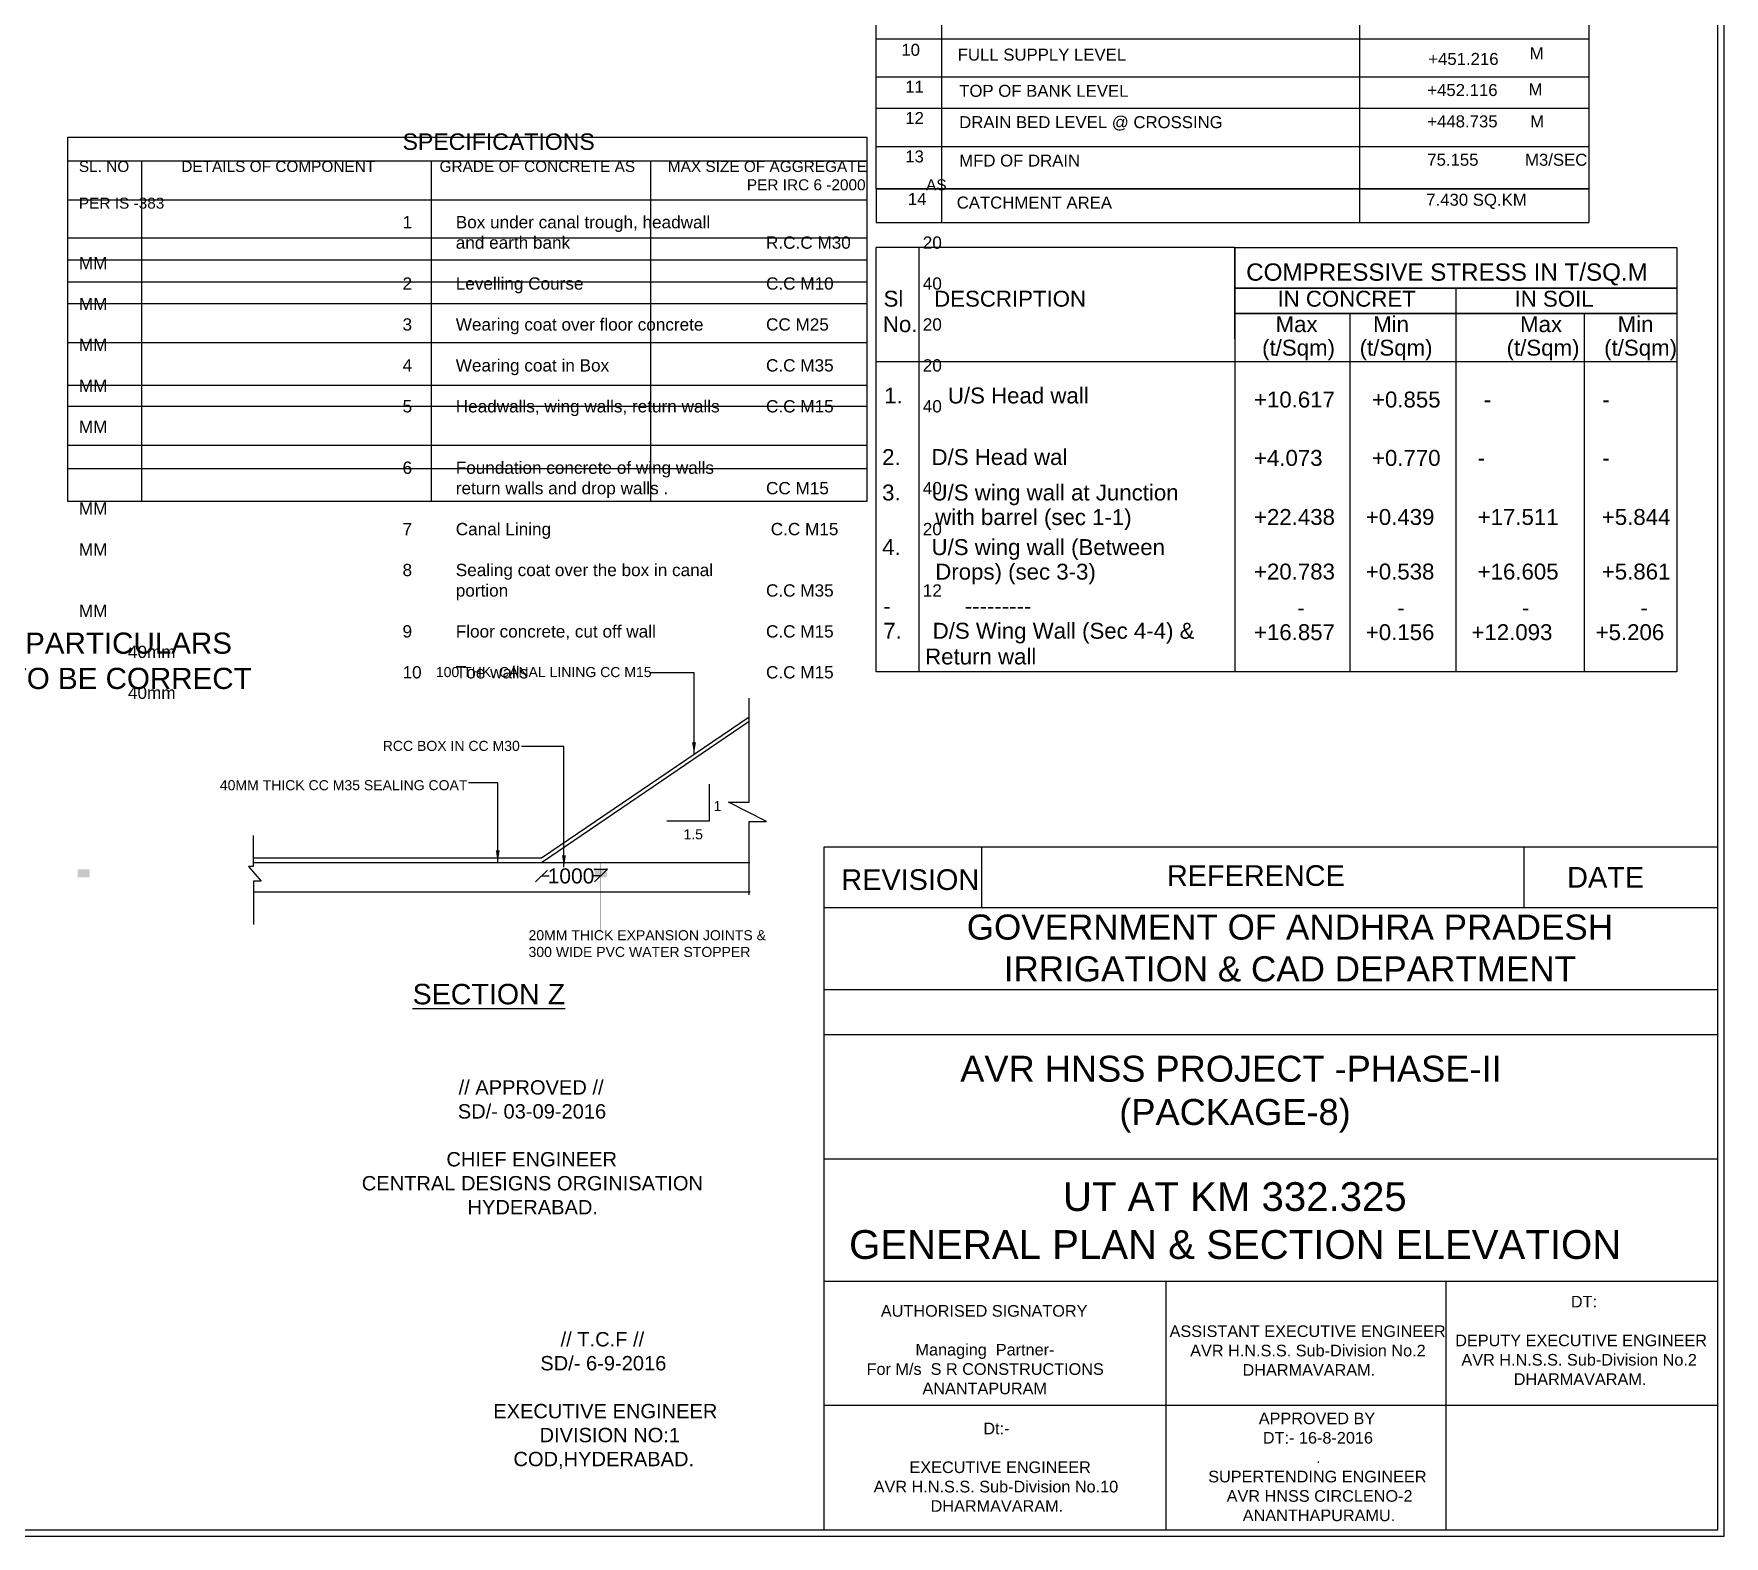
# Model space of a CAD drawing. Header units: millimetres. Extents: x 5124 to 6568637, y 2311 to 91879094.
# Drawn here: x 3719909 to 3733389, y 45930107 to 45942083 of the extents above; entities that cross this region are included whole.
import ezdxf

# ---------------------------------------------------------------- set-up
doc = ezdxf.new("R2010")
doc.units = ezdxf.units.MM
doc.header["$MEASUREMENT"] = 0
doc.linetypes.add('ACAD_ISO02W100', pattern=[15, 12, -3])
for name, color, linetype in [('DIMENSION', 7, 'Continuous'), ('DRAWING', 7, 'Continuous'), ('TEXT', 7, 'Continuous')]:
    doc.layers.add(name, color=color, linetype=linetype)
doc.styles.get("Standard").update_dxf_attribs({"font": 'arial.ttf', "height": 120})
doc.dimstyles.get("Standard").update_dxf_attribs({"dimtxt": 200, "dimasz": 110, "dimexe": 0.18, "dimexo": 0.0625, "dimgap": 0.09, "dimtad": 0, "dimtih": 1, "dimtoh": 1, "dimdec": 0, "dimzin": 0, "dimdsep": 46, "dimtxsty": 'Standard', "dimblk": 'OBLIQUE', "dimcen": 0.09, "dimse1": 1, "dimse2": 1, "dimadec": 0, "dimazin": 0, "dimtfac": 1, "dimtdec": 0, "dimtofl": 0, "dimtmove": 0, "dimatfit": 3, "dimfxl": 1, "dimtolj": 1, "dimtzin": 0, "dimarcsym": 0})
pattern_1 = [(45, (16387.47264, -17146.7997), (-0.08838834764832, 0.08838834764832), [])]
pattern_2 = [(45, (16484.17579, -17146.7997), (-0.08838834764832, 0.08838834764832), [])]

# ---------------------------------------------------------------- blocks, each defined once
blk = doc.blocks.new('_Oblique')
at = {"color": 0, "linetype": 'ByBlock', "lineweight": -2}
blk.add_line((-0.5, -0.5), (0.5, 0.5), dxfattribs=at)
blk = doc.blocks.new('*D227')
at = {"layer": 'Defpoints', "color": 0, "linetype": 'Continuous', "transparency": 16777216}
for p in [(3723958, 45935478), (3724429, 45935478), (3724429, 45935370)]:
    blk.add_point(p, dxfattribs=at)
at = {"layer": 'DIMENSION', "color": 0, "linetype": 'Continuous', "lineweight": -2, "transparency": 16777216}
for p, q in [((3723958, 45935370), (3724020, 45935370)), ((3724429, 45935370), (3724367, 45935370))]:
    blk.add_line(p, q, dxfattribs=at)
at = {"layer": 'DIMENSION', "color": 0, "linetype": 'Continuous', "lineweight": -2, "transparency": 16777216, "xscale": 95, "yscale": 95, "zscale": 95, "rotation": 180}
blk.add_blockref('_Oblique', (3723958, 45935370), dxfattribs=at)
at = {"layer": 'DIMENSION', "color": 0, "linetype": 'Continuous', "lineweight": -2, "transparency": 16777216, "xscale": 95, "yscale": 95, "zscale": 95}
blk.add_blockref('_Oblique', (3724429, 45935370), dxfattribs=at)
at = {"layer": 'DIMENSION', "color": 0, "linetype": 'Continuous', "transparency": 16777216, "insert": (3724193, 45935370), "char_height": 120, "attachment_point": 5}
blk.add_mtext('\\A1;1000', dxfattribs=at)

msp = doc.modelspace()

# ---------------------------------------------------------------- hatches: boundary and pattern name
at = {"layer": 'DRAWING', "linetype": 'Continuous'}
h = msp.add_hatch(dxfattribs=at)
h.set_pattern_fill('AR-CONC', color=256, scale=25, style=0)
h.set_pattern_definition([(50, (12262.67, -17146.8), (179.31504565, -15.68803375), [18.75, -206.25]), (355, (12262.67, -17146.8), (-34.6878334, 188.0480334), [15, -165]), (100.4514, (12277.61, -17148.1), (144.6273454, 172.3598855), [15.9350475, -175.285528]), (46.1842, (12262.67, -17096.8), (266.8102622, -41.3797536), [28.125, -309.375]), (96.6356, (12284.9, -17100.25), (233.6656764, 243.5294677), [23.902572, -262.92825]), (351.1842, (12262.67, -17096.8), (233.6654863, 243.5296502), [22.5, -247.5]), (21, (12287.67, -17109.3), (149.22676303, -100.65472267), [18.75, -206.25]), (326, (12287.67, -17109.3), (60.828833, 181.28751126), [15, -165]), (71.4514, (12300.1, -17117.69), (210.05565715, 80.6326242), [15.9350475, -175.285528]), (37.5, (12262.67, -17146.8), (3.03996383, 83.22346346), [0, -163, 0, -167.5, 0, -165.625]), (7.5, (12262.67, -17146.8), (65.76738436, 98.60292797), [0, -95.5, 0, -159.25, 0, -63.125]), (327.5, (12206.92, -17146.8), (133.45560904, -5.63871793), [0, -62.5, 0, -195, 0, -258.75]), (317.5, (12181.92, -17146.8), (145.79654234, 25.02624558), [0, -81.25, 0, -129.5, 0, -183.75])])
h.paths.add_polyline_path([(3720304, 45935423.2), (3720260.9, 45935423.2, -0.4142136), (3720258.1, 45935420.3), (3720258.1, 45935359.8), (3720304, 45935359.8)])
h.paths.add_polyline_path([(3720354.8, 45935420.3, -0.4142136), (3720351.9, 45935423.2), (3720304, 45935423.2), (3720304, 45935359.8), (3720354.8, 45935359.8)])
h.paths.add_polyline_path([(3724479.6, 45935420.3, -0.4142136), (3724476.7, 45935423.2), (3724428.8, 45935423.2), (3724428.8, 45935359.8), (3724479.6, 45935359.8)])
h.paths.add_polyline_path([(3724428.8, 45935423.2), (3724385.7, 45935423.2, -0.4142136), (3724382.9, 45935420.3), (3724382.9, 45935359.8), (3724428.8, 45935359.8)])
h = msp.add_hatch(dxfattribs=at)
h.set_pattern_fill('ANSI31', color=256, style=0)
h.set_pattern_definition(pattern_1)
h.paths.add_polyline_path([(3724382.9, 45935420.3), (3724382.9, 45935423.2), (3724385.7, 45935423.2, 1), (3724380, 45935423.2, 0.4142136)])
h = msp.add_hatch(color=256, dxfattribs=at)
h.paths.add_polyline_path([(3724382.9, 45935420.3), (3724382.9, 45935423.2), (3724385.7, 45935423.2, 1), (3724380, 45935423.2, 0.4142136)])
h.paths.add_polyline_path([(3724382.9, 45935420.3, 0.4142136), (3724385.7, 45935423.2), (3724382.9, 45935423.2)], flags=17)
h = msp.add_hatch(dxfattribs=at)
h.set_pattern_fill('ANSI31', color=256, style=0)
h.set_pattern_definition(pattern_1)
h.paths.add_polyline_path([(3724385.7, 45935423.2), (3724382.9, 45935423.2), (3724382.9, 45935420.3, 0.4142136)])
h = msp.add_hatch(dxfattribs=at)
h.set_pattern_fill('ANSI31', color=256, style=0)
h.set_pattern_definition(pattern_2)
h.paths.add_polyline_path([(3724479.6, 45935423.2), (3724482.4, 45935423.2, 1), (3724476.7, 45935423.2, 0.4142136), (3724479.6, 45935420.3)])
h = msp.add_hatch(color=256, dxfattribs=at)
h.paths.add_polyline_path([(3724479.6, 45935423.2), (3724482.4, 45935423.2, 1), (3724476.7, 45935423.2, 0.4142136), (3724479.6, 45935420.3)])
h.paths.add_polyline_path([(3724482.4, 45935423.2), (3724479.6, 45935423.2), (3724479.6, 45935420.3, 0.4142136)], flags=17)
h = msp.add_hatch(dxfattribs=at)
h.set_pattern_fill('ANSI31', color=256, style=0)
h.set_pattern_definition(pattern_2)
h.paths.add_polyline_path([(3724482.4, 45935423.2), (3724479.6, 45935423.2), (3724479.6, 45935420.3, 0.4142136)])

# ---------------------------------------------------------------- linework, layer by layer
at = {"layer": 'DIMENSION'}
for p, q in [((3726626.9, 45937355.3), (3726626.9, 45940378.8)), ((3726626.9, 45936998.3), (3726626.9, 45940378.8)), ((3729485.3, 45940378.8), (3729485.3, 45936998.3)), ((3733009.7, 45940378.8), (3733009.7, 45936998.3)), ((3729485.3, 45939853.5), (3733009.7, 45939853.5)), ((3729485.3, 45939650.6), (3729485.3, 45939853.5)), ((3733009.7, 45939853.5), (3733009.7, 45939650.6)), ((3733009.7, 45939469.4), (3729485.3, 45939469.4)), ((3733009.7, 45936998.3), (3726626.9, 45936998.3))]:
    msp.add_line(p, q, dxfattribs=at)
at = {"layer": 'DIMENSION', "linetype": 'Continuous'}
msp.add_line((3723958.1, 45935478.2), (3725614.6, 45936604), dxfattribs=at)
at = {"layer": 'DIMENSION'}
for points in [[(3730482.4, 45940579.4), (3730482.4, 45944898.2)], [(3726967.5, 45940378.8), (3726967.5, 45936998.3)], [(3731247.5, 45940056.7), (3731247.5, 45936998.3)], [(3730403.4, 45939853.5), (3730403.4, 45936998.3)], [(3732270.7, 45939853.5), (3732270.7, 45936998.3)], [(3729485.3, 45939469.4), (3726626.9, 45939469.4)]]:
    msp.add_lwpolyline(points, dxfattribs=at)
for points in [[(3729485.3, 45940378.8), (3733009.7, 45940378.8), (3733009.7, 45940056.7), (3729485.3, 45940056.7)], [(3729485.3, 45940056.7), (3733009.7, 45940056.7), (3733009.7, 45939853.5), (3729485.3, 45939853.5)]]:
    msp.add_lwpolyline(points, close=True, dxfattribs=at)
at = {"layer": 'DIMENSION', "linetype": 'Continuous'}
for points in [[(3725613, 45935220.5), (3725613, 45935804.1), (3725751.2, 45935804.1), (3725449, 45935958.3), (3725614.6, 45935958.3), (3725614.6, 45936786.2)], [(3721659.1, 45935514), (3723958.1, 45935514), (3725614.6, 45936639.8)], [(3725294.1, 45936102.8), (3725294.1, 45935807.6), (3724957.4, 45935807.6)], [(3721659.1, 45935692.6), (3721659.1, 45935446), (3721621.7, 45935446), (3721723, 45935327.5), (3721661.3, 45935327.5), (3721661.3, 45934982.9)], [(3721659.1, 45935478.2), (3725618.4, 45935478.2)], [(3721661.3, 45935243.3), (3725620.5, 45935243.3)]]:
    msp.add_lwpolyline(points, dxfattribs=at)
at = {"layer": 'DRAWING', "linetype": 'ACAD_ISO02W100', "ltscale": 10}
msp.add_line((3724382.9, 45935423.2), (3724479.6, 45935423.2), dxfattribs=at)
at = {"layer": 'DRAWING', "linetype": 'Continuous'}
for points in [[(3733388.5, 45956444.6), (3695813.5, 45956444.6), (3695813.5, 45930107.4), (3733388.5, 45930107.4)], [(3733338.2, 45956394.3), (3695863.8, 45956394.3), (3695863.8, 45930157.7), (3733338.2, 45930157.7)], [(3720179.9, 45941260.6), (3726552.6, 45941260.6), (3726552.6, 45938354.5), (3720179.9, 45938354.5)]]:
    msp.add_lwpolyline(points, close=True, dxfattribs=at)
at = {"layer": 'DRAWING'}
msp.add_lwpolyline([(3732308.4, 45945296), (3732308.4, 45940579.4)], dxfattribs=at)
at = {"layer": 'DRAWING', "linetype": 'Continuous'}
for points in [[(3720179.9, 45941070.4), (3726552.6, 45941070.4)], [(3720768.9, 45941070.4), (3720768.9, 45938354.5)], [(3723077.8, 45941070.4), (3723077.8, 45938354.5)], [(3724826.4, 45941070.4), (3724826.4, 45938354.5)], [(3720179.9, 45940760.2), (3726552.6, 45940760.2)], [(3726626.9, 45940847), (3726626.9, 45940579.4)], [(3720179.9, 45940457.8), (3726552.6, 45940457.8)], [(3729485.3, 45940378.8), (3726626.9, 45940378.8)], [(3720179.9, 45940282.7), (3726552.6, 45940282.7)], [(3720179.9, 45940107.5), (3726552.6, 45940107.5)], [(3720179.9, 45939932.4), (3726552.6, 45939932.4)], [(3720179.9, 45939622.2), (3726552.6, 45939622.2)], [(3720179.9, 45939282.3), (3726552.6, 45939282.3)], [(3720179.9, 45939114.4), (3726552.6, 45939114.4)], [(3720179.9, 45938803.7), (3726552.6, 45938803.7)], [(3720179.9, 45938619), (3726552.6, 45938619)]]:
    msp.add_lwpolyline(points, dxfattribs=at)
at = {"layer": 'DRAWING', "linetype": 'Continuous', "const_width": 4}
for points in [[(3724382.9, 45935423.2), (3724479.6, 45935423.2)], [(3724428.8, 45935478.2), (3724428.8, 45934931.6)]]:
    msp.add_lwpolyline(points, dxfattribs=at)
at = {"layer": 'DRAWING', "linetype": 'Continuous'}
for centre in [(3724382.9, 45935423.2), (3724479.6, 45935423.2)]:
    msp.add_circle(centre, 2.87, dxfattribs=at)
at = {"layer": 'TEXT'}
for points in [[(3732308.4, 45940847), (3726626.9, 45940847), (3726626.9, 45945296), (3732308.4, 45945296)], [(3727151.1, 45940579.4), (3727151.1, 45944893)], [(3726626.9, 45942044.5), (3732308.4, 45942044.5)], [(3726626.9, 45941741.3), (3732308.4, 45941741.3)], [(3726626.9, 45941491.6), (3732308.4, 45941491.6)], [(3726626.9, 45941185.7), (3732308.4, 45941185.7)], [(3726626.9, 45940847), (3732308.4, 45940847)], [(3726626.9, 45940579.4), (3732308.4, 45940579.4)]]:
    msp.add_lwpolyline(points, dxfattribs=at)
at = {"layer": 'TEXT', "linetype": 'Continuous'}
msp.add_lwpolyline([(3733338.2, 45935599.2), (3726209.3, 45935599.2), (3726209.3, 45930157.7), (3733338.2, 45930157.7)], close=True, dxfattribs=at)
for points in [[(3727467.1, 45935599.2), (3727467.1, 45935117)], [(3731789.7, 45935599.2), (3731789.7, 45935117)], [(3733338.2, 45935117), (3726209.3, 45935117)], [(3733338.2, 45934461.4), (3726209.3, 45934461.4)], [(3733338.2, 45934104.5), (3726209.3, 45934104.5)], [(3733338.2, 45933112), (3726209.3, 45933112)], [(3733338.2, 45932136.6), (3726209.3, 45932136.6)], [(3728935, 45932136.6), (3728935, 45930157.7)], [(3731169, 45932136.6), (3731169, 45930157.7)], [(3733338.2, 45931149.6), (3726209.3, 45931149.6)]]:
    msp.add_lwpolyline(points, dxfattribs=at)

# ---------------------------------------------------------------- texts
at = {"layer": 'DRAWING'}
for s, height, p in [('              COMPRESSIVE STRESS IN T/SQ.M', 138.008, (3728826.8, 45940115)), ('Sl     DESCRIPTION                               IN CONCRET                IN SOIL                  ', 126.875, (3726685.1, 45939908.3)), ('No.                                                          Max         Min                  Max         Min           ', 126.8753, (3726679.7, 45939705.3)), ('                                                                (t/Sqm)    (t/Sqm)            (t/Sqm)    (t/Sqm)', 126.8753, (3726552.7, 45939517.9)), ('                 +10.617      +0.855       -                  -', 126.875, (3728802, 45939104.5)), ('2.     D/S Head wal', 126.863, (3726673.9, 45938646)), ('                 +4.073        +0.770      -                   -', 126.875, (3728802, 45938639.2)), ('3.     U/S wing wall at Junction', 126.863, (3726673.9, 45938363.2)), ('                 +22.438     +0.439       +17.511       +5.844        ', 126.875, (3728802, 45938168.3)), ('4.     U/S wing wall (Between ', 126.863, (3726673.9, 45937928.1)), ('                 +20.783     +0.538       +16.605       +5.861        ', 126.875, (3728802, 45937733.2)), ('-            ---------', 126.863, (3726683, 45937458)), ('7.     D/S Wing Wall (Sec 4-4) &', 126.863, (3726683, 45937261.3)), ('                 +16.857     +0.156      +12.093       +5.206', 126.875, (3728802, 45937250)), ('                        -               -                   -                  -                 ', 126.875, (3728802, 45937445.3)), ('Return wall', 126.875, (3727016.7, 45937056.2))]:
    msp.add_text(s, height=height, dxfattribs=at).set_placement(p)
at = {"layer": 'TEXT'}
for s, height, p in [('10', 95.57, (3726827.2, 45941908)), ('FULL SUPPLY LEVEL ', 95.567, (3727276.6, 45941869.7)), ('M', 95.6, (3731837.5, 45941878.6)), ('+451.216', 95.57, (3731028.8, 45941835.2)), ('11', 95.57, (3726858.2, 45941613.8)), ('M', 95.6, (3731828, 45941593.6)), ('TOP OF BANK LEVEL ', 95.567, (3727288.5, 45941580.9)), ('+452.116', 95.57, (3731021, 45941587.2)), ('12', 95.57, (3726858.2, 45941364.1)), ('DRAIN BED LEVEL @ CROSSING', 95.567, (3727288.5, 45941331.2)), ('+448.735       M', 95.567, (3731021, 45941337.5)), ('13', 95.57, (3726858.2, 45941058.1)), ('MFD OF DRAIN', 95.567, (3727288.5, 45941025.3)), ('75.155          M3/SEC', 95.567, (3731021, 45941031.5)), ('14', 95.57, (3726878.8, 45940718.5)), ('CATCHMENT AREA', 95.567, (3727268.5, 45940690.1)), ('7.430 SQ.KM', 95.567, (3731012.6, 45940713))]:
    msp.add_text(s, height=height, dxfattribs=at).set_placement(p)
at = {"layer": 'TEXT', "linetype": 'Continuous', "attachment_point": 1}
for s, insert, char_height, width in [('\\pi2581.1;{\\H1.3454x;SPECIFICATIONS\\H1.2x; \\P\\pi0;\\H0.55556x;SL. NO^I DETAILS OF COMPONENT ^I    GRADE OF CONCRETE AS ^IMAX SIZE OF AGGREGATE\\P^I^I^I^I^I^I^I       PER IRC 6 -2000 ^I^I^I AS PER IS -383 }\\P1^I       Box under canal trough, headwall \\P^I       and earth bank ^I^I^I^IR.C.C M30 ^I^I^I^I20 MM \\P2 ^I       Levelling Course ^I^I^I^IC.C M10 ^I^I^I^I40 MM \\P3 ^I       Wearing coat over floor concrete ^I^ICC M25 ^I^I^I^I20 MM \\P4 ^I       Wearing coat in Box ^I^I^I^IC.C M35 ^I^I^I^I20 MM \\P5  ^I       Headwalls, wing walls, return walls^IC.C M15 ^I^I^I^I40 MM \\P^I^I^I^I^I^I^I^I\\P6 ^I       Foundation concrete of wing walls \\P^I       return walls and drop walls .^I^ICC M15^I^I^I^I40 MM \\P7 ^I       Canal Lining^I^I^I^I^I C.C M15 ^I^I^I^I20 MM \\P8 ^I       Sealing coat over the box in canal \\P^I       portion ^I^I^I^I^I^IC.C M35 ^I^I^I^I12 MM \\P9 ^I       Floor concrete, cut off wall ^I^I^IC.C M15 ^I^I^I^I40mm \\P10^I       Toe walls ^I^I^I^I^IC.C M15 ^I^I^I^I40mm ', (3720268.7, 45941289.3), 97.845, 6677.068), ('100 THK. CANAL LINING CC M15', (3723115.3, 45937035.5), 80, 1746.632), ('RCC BOX IN CC M30', (3722692, 45936447.2), 80, 1746.632), ('40MM THICK CC M35 SEALING COAT', (3721392.7, 45936133.8), 80, 2032.241), ('1 ', (3725330.3, 45935967.5), 80, 151.687), ('1.5', (3725089.9, 45935742.1), 80, 151.687), ('20MM THICK EXPANSION JOINTS & 300 WIDE PVC WATER STOPPER ', (3723854.1, 45934937.9), 80, 1992.787), ('\\pi1024.6;// APPROVED //\\P\\pi1018.4;SD/- 03-09-2016\\P\\pi1602.7;\\P\\pi927.45;CHIEF ENGINEER \\P\\pi252.73;CENTRAL DESIGNS ORGINISATION\\P\\pi1095.8;HYDERABAD.', (3722272, 45933742.1), 114.555, 3205.333), ('\\pi1269.3;// T.C.F //\\P\\pi1107.4;SD/- 6-9-2016\\P\\pi1602.7;\\P\\pi687.75; EXECUTIVE ENGINEER\\P\\pi1012.7;  DIVISION NO:1\\P\\pi893.34;COD,HYDERABAD.', (3722840.7, 45931734.6), 114.555, 3205.333)]:
    msp.add_mtext(s, dxfattribs=dict(at, insert=insert, char_height=char_height, width=width))
at = {"layer": 'TEXT', "attachment_point": 1}
for s, insert, char_height, width in [('1.^IU/S Head wall', (3726690.7, 45939263.4), 126.863, 1980.601), ('with barrel (sec 1-1)', (3727097.7, 45938294.3), 126.863, 1980.601), ('Drops) (sec 3-3)', (3727097.7, 45937859.2), 126.863, 1980.601), ('CERTIFIED THAT THE TRAIL PIT PARTICULARS HAVE VERIFIED BY ME FOUND TO BE CORRECT', (3716148.5, 45937310.4), 168.676, 5702.993), ('REVISION', (3726348.6, 45935423.5), 164.7, 1536.745), ('REFERENCE', (3728944.7, 45935455.8), 164.7, 1536.745), ('DATE', (3732136, 45935442), 164.7, 1536.745), ('{\\LSECTION Z}', (3722929.9, 45934510.2), 163.286, 4103.666), ('\\pi1909.3;AVR HNSS PROJECT -PHASE-II\\P\\pi3097.2; (PACKAGE-8)\\P\\pi4014.9; ', (3725387.6, 45933937), 206.764, 8110.047), ('\\pi2206.7;UT AT KM 332.325\\P\\pi501.02;GENERAL PLAN & SECTION ELEVATION ', (3725909.2, 45932929.1), 229.254, 7116.676), ('\\pi2191.4;  DT: \\P\\pi2326;\\P\\pi1305.2; DEPUTY EXECUTIVE ENGINEER\\P\\pi1390.4;AVR H.N.S.S. Sub-Division No.2\\P\\pi1807.9;DHARMAVARAM.', (3729902.7, 45932023.3), 92.683, 4652.057), ('\\pi1502.8;AUTHORISED SIGNATORY\\P\\pi2326;\\P\\pi1778.7;Managing  Partner-\\P\\pi1388.8;For M/s  S R CONSTRUCTIONS\\P\\pi1834.5;ANANTAPURAM', (3725161.2, 45931949.6), 92.683, 4652.057), ('\\pi2326;\\P\\P\\pi1226.1;ASSISTANT EXECUTIVE ENGINEER\\P\\pi1390.4;AVR H.N.S.S. Sub-Division No.2\\P\\pi1807.9;DHARMAVARAM.', (3727740, 45932096.9), 92.683, 4652.057), ('\\pi1862.4;APPROVED BY\\P\\pi1895;DT:- 16-8-2016\\P\\pi2319.5;.  \\P\\pi1459.3;SUPERTENDING ENGINEER                \\P\\pi1570.4; AVR HNSS CIRCLENO-2\\P\\pi0;^I^I^I^I       ANANTHAPURAMU.', (3727814.9, 45931092.5), 92.683, 4652.057), ('\\pi2228.8;Dt:- \\P\\pi2326;\\P\\pi1567.8;  EXECUTIVE ENGINEER\\P\\pi1354.1;AVR H.N.S.S. Sub-Division No.10\\P\\pi1807.9;DHARMAVARAM.', (3725252.4, 45931012.4), 92.683, 4652.057)]:
    msp.add_mtext(s, dxfattribs=dict(at, insert=insert, char_height=char_height, width=width))
at = {"layer": 'TEXT', "color": 7, "insert": (3729925.5, 45934794.8), "char_height": 200, "width": 7845.649, "attachment_point": 5}
msp.add_mtext('GOVERNMENT OF ANDHRA PRADESH\\PIRRIGATION & CAD DEPARTMENT', dxfattribs=at)

# ---------------------------------------------------------------- dimensions: what is measured, and where the dimension line sits
at = {"layer": 'DIMENSION', "linetype": 'Continuous'}
dim = msp.add_linear_dim(base=(3724428.8, 45935369.7), p1=(3723958.1, 45935478.2), p2=(3724428.8, 45935478.2), text='1000', dimstyle='Standard', override={"dimasz": 95, "dimarcsym": 1}, dxfattribs=at)
dim.commit()
dim.dimension.update_dxf_attribs({"geometry": '*D227', "text_midpoint": (3724193.4, 45935369.7)})

# ---------------------------------------------------------------- leaders
for points in [[(3725173.9, 45936340.3), (3725173.9, 45936990.7), (3724827, 45936990.7)], [(3724136.8, 45935440.5), (3724136.8, 45936402.2), (3723799.1, 45936402.2)], [(3723608.8, 45935478.2), (3723608.8, 45936112.2), (3723374.8, 45936112.2)]]:
    msp.add_leader(points, dimstyle='Standard', override={"dimasz": 95, "dimgap": 0.09, "dimtad": 0, "dimarcsym": 1}, dxfattribs=at)

doc.saveas('drawing.dxf')
